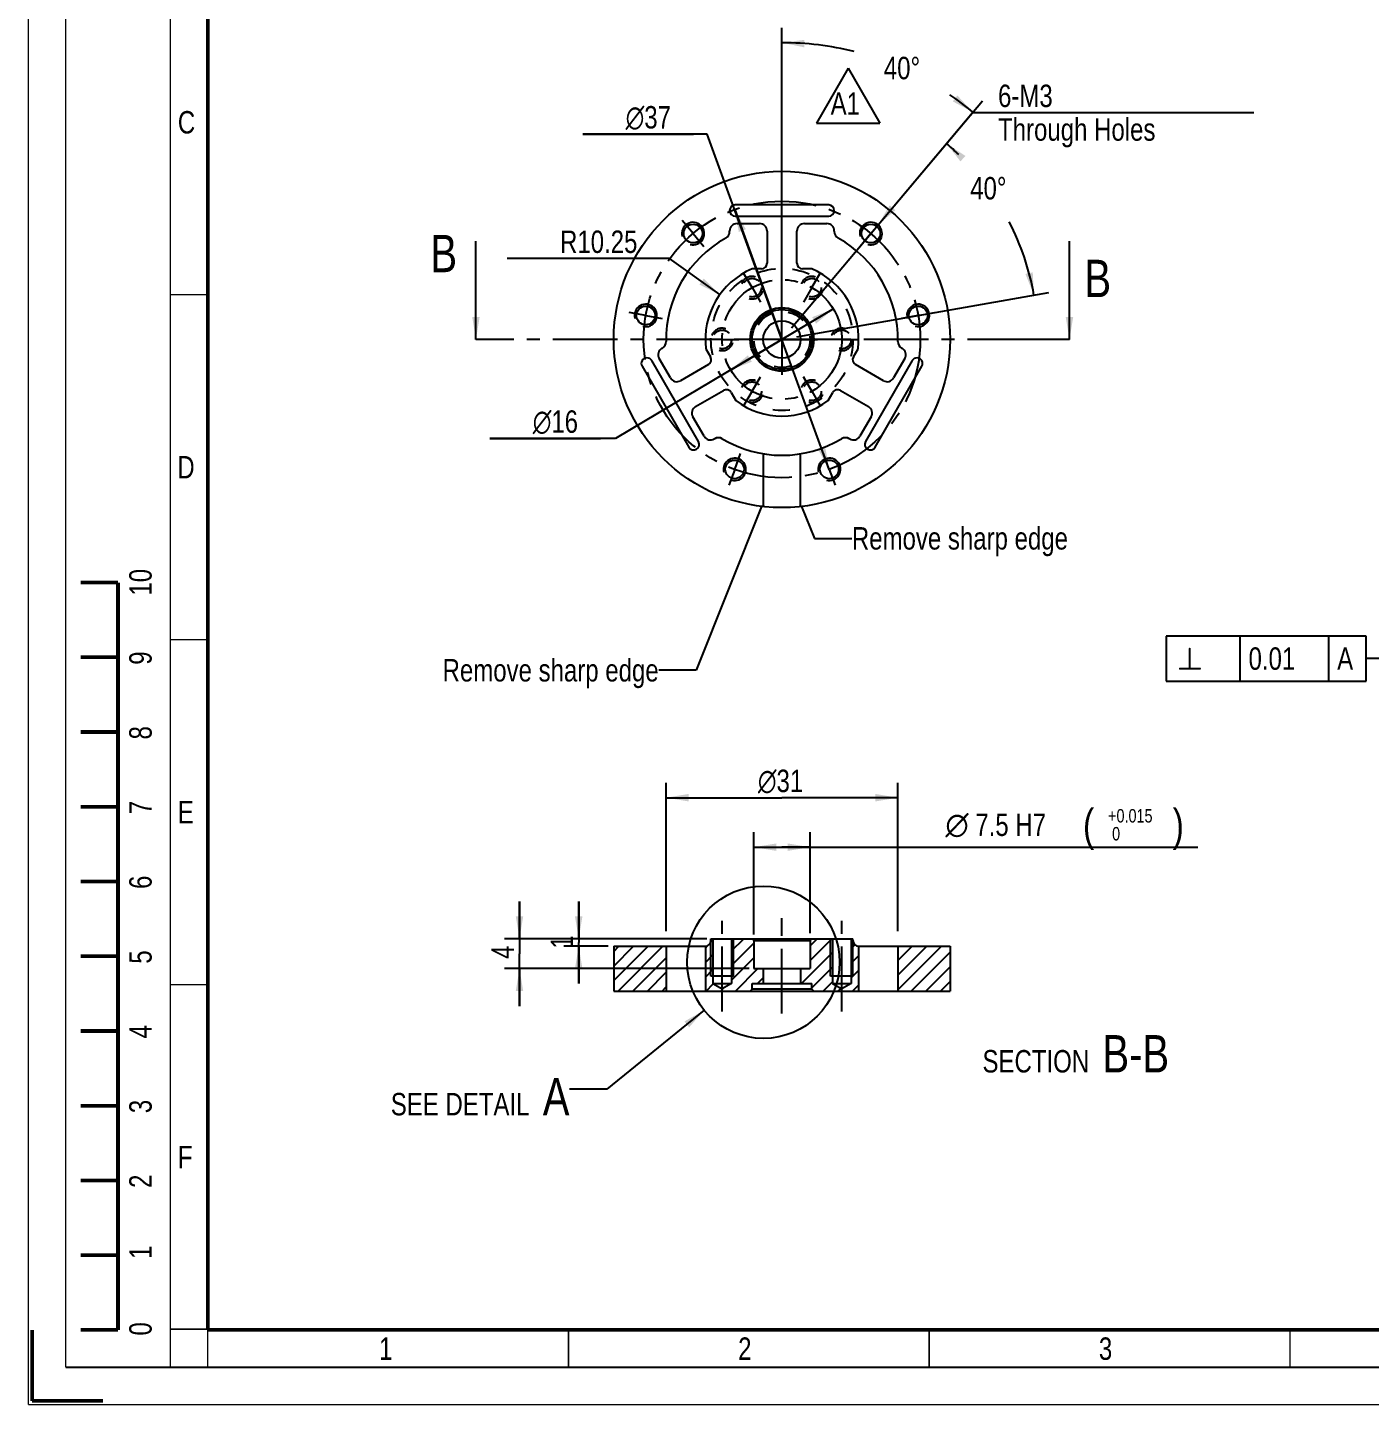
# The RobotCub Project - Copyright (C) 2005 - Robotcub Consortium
# Model space of a CAD drawing. Header units: millimetres. Extents: x 0 to 420, y 0 to 297.
# Drawn here: x -0.1 to 179.5, y -0.1 to 184.2 of the extents above; entities that cross this region are included whole.
import ezdxf

# ---------------------------------------------------------------- set-up
doc = ezdxf.new("R2010")
doc.units = ezdxf.units.MM
doc.header["$LTSCALE"] = 23.1
doc.linetypes.add('CENTER', pattern=[0.6, 0.375, -0.075, 0.075, -0.075])
doc.linetypes.add('HIDDEN', pattern=[0.2, 0.1, -0.1])
doc.layers.get('0').update_dxf_attribs({"linetype": 'CONTINUOUS'})
for name, color, linetype in [('DATUM_AXIS', 7, 'CONTINUOUS'), ('DEFAULT_1', 7, 'CENTER'), ('DEFAULT_2', 8, 'HIDDEN'), ('GEOM_TOL_DATUMS', 7, 'CONTINUOUS'), ('NOTE', 7, 'CONTINUOUS')]:
    doc.layers.add(name, color=color, linetype=linetype)
doc.styles.get("Standard").update_dxf_attribs({"font": 'txt', "width": 0.8})
doc.styles.add('TEXTSTYLE_1', font='gdt', dxfattribs={"width": 0.8})
doc.dimstyles.new('DIMSTYLE_10', dxfattribs={"dimtxt": 3, "dimasz": 3, "dimexe": 2, "dimexo": 2, "dimtad": 1, "dimdsep": 46, "dimtxsty": 'STANDARD', "dimblk": '_FILLED', "dimblk1": '_FILLED', "dimblk2": '_FILLED', "dimcen": 0.09, "dimadec": 0, "dimazin": 0, "dimtp": 0.2, "dimtm": 0.2, "dimtfac": 1, "dimtmove": 0, "dimatfit": 2, "dimldrblk": '_FILLED', "dimfxl": 1, "dimtolj": 1, "dimarcsym": 0})
doc.dimstyles.new('DIMSTYLE_14', dxfattribs={"dimtxt": 3, "dimasz": 3, "dimexe": 2, "dimexo": 2, "dimgap": 0.75, "dimtad": 1, "dimdec": 3, "dimdsep": 46, "dimtxsty": 'STANDARD', "dimblk": '_FILLED', "dimblk1": '_FILLED', "dimblk2": '_FILLED', "dimcen": 0.09, "dimadec": 0, "dimazin": 0, "dimtol": 1, "dimtp": 0.015, "dimtfac": 0.6, "dimtdec": 3, "dimtofl": 0, "dimtmove": 0, "dimatfit": 3, "dimldrblk": '_FILLED', "dimfxl": 1, "dimtolj": 1, "dimarcsym": 0})
doc.dimstyles.new('DIMSTYLE_17', dxfattribs={"dimtxt": 3, "dimasz": 3, "dimexe": 2, "dimexo": 2, "dimtad": 1, "dimdsep": 46, "dimtxsty": 'STANDARD', "dimblk": '_FILLED', "dimblk1": '_FILLED', "dimblk2": '_FILLED', "dimcen": 0.09, "dimadec": 0, "dimazin": 0, "dimtp": 0.1, "dimtm": 0.1, "dimtfac": 1, "dimtmove": 0, "dimatfit": 2, "dimldrblk": '_FILLED', "dimfxl": 1, "dimtolj": 1, "dimarcsym": 0})
doc.dimstyles.new('DIMSTYLE_2', dxfattribs={"dimtxt": 3, "dimasz": 3, "dimexe": 2, "dimexo": 2, "dimgap": 0.75, "dimtad": 1, "dimdsep": 46, "dimtxsty": 'STANDARD', "dimblk": '_FILLED', "dimblk1": '_FILLED', "dimblk2": '_FILLED', "dimcen": 0.09, "dimadec": 0, "dimazin": 0, "dimtp": 0.3, "dimtm": 0.3, "dimtfac": 1, "dimtofl": 0, "dimtmove": 0, "dimatfit": 3, "dimldrblk": '_FILLED', "dimfxl": 1, "dimtolj": 1, "dimarcsym": 0})
doc.dimstyles.new('DIMSTYLE_4', dxfattribs={"dimtxt": 3, "dimasz": 3, "dimexe": 2, "dimexo": 2, "dimtad": 0, "dimtih": 1, "dimtoh": 1, "dimdsep": 46, "dimtxsty": 'STANDARD', "dimblk": '_FILLED', "dimblk1": '_FILLED', "dimblk2": '_FILLED', "dimcen": 0.09, "dimadec": 0, "dimazin": 0, "dimtp": 0.5, "dimtm": 0.5, "dimtfac": 1, "dimtofl": 0, "dimtmove": 0, "dimatfit": 3, "dimldrblk": '_FILLED', "dimfxl": 1, "dimtolj": 1, "dimarcsym": 0})
doc.dimstyles.new('DIMSTYLE_5', dxfattribs={"dimtxt": 3, "dimasz": 3, "dimexe": 2, "dimexo": 2, "dimgap": 0.75, "dimtad": 1, "dimdsep": 46, "dimtxsty": 'STANDARD', "dimblk": '_FILLED', "dimblk1": '_FILLED', "dimblk2": '_FILLED', "dimcen": 0.09, "dimadec": 0, "dimazin": 0, "dimtp": 0.1, "dimtm": 0.1, "dimtfac": 1, "dimtofl": 0, "dimtmove": 0, "dimatfit": 3, "dimldrblk": '_FILLED', "dimfxl": 1, "dimtolj": 1, "dimarcsym": 0})
doc.dimstyles.new('DIMSTYLE_6', dxfattribs={"dimtxt": 3, "dimasz": 3, "dimexe": 2, "dimexo": 2, "dimtad": 1, "dimdsep": 46, "dimtxsty": 'STANDARD', "dimblk": '_FILLED', "dimblk1": '_FILLED', "dimblk2": '_FILLED', "dimcen": 0.09, "dimadec": 0, "dimazin": 0, "dimtp": 0.2, "dimtm": 0.2, "dimtfac": 1, "dimtofl": 0, "dimtmove": 0, "dimatfit": 3, "dimldrblk": '_FILLED', "dimfxl": 1, "dimtolj": 1, "dimarcsym": 0})
doc.dimstyles.new('DIMSTYLE_9', dxfattribs={"dimtxt": 3, "dimasz": 3, "dimexe": 2, "dimexo": 2, "dimtad": 1, "dimdsep": 46, "dimtxsty": 'STANDARD', "dimblk": '_FILLED', "dimblk1": '_FILLED', "dimblk2": '_FILLED', "dimcen": 0.09, "dimadec": 0, "dimazin": 0, "dimtp": 0.3, "dimtm": 0.3, "dimtfac": 1, "dimtmove": 0, "dimatfit": 2, "dimldrblk": '_FILLED', "dimfxl": 1, "dimtolj": 1, "dimarcsym": 0})
doc.dimstyles.get("Standard").update_dxf_attribs({"dimtxt": 3, "dimasz": 3, "dimexe": 2, "dimexo": 2, "dimtad": 1, "dimdsep": 46, "dimtxsty": 'STANDARD', "dimblk": '_FILLED', "dimblk1": '_FILLED', "dimblk2": '_FILLED', "dimcen": 0.09, "dimadec": 0, "dimazin": 0, "dimtol": 1, "dimtp": 0.01, "dimtm": 0.01, "dimtfac": 1, "dimtofl": 0, "dimtmove": 0, "dimatfit": 3, "dimldrblk": '_FILLED', "dimfxl": 1, "dimtolj": 1, "dimarcsym": 0})

# ---------------------------------------------------------------- blocks, each defined once
blk = doc.blocks.new('_FILLED')
at = {"color": 0, "linetype": 'BYBLOCK'}
blk.add_solid([(0, 0), (-1, 0.167), (-1, -0.167)], dxfattribs=at)
blk = doc.blocks.new('*D1')
at = {"color": 2, "linetype": 'CONTINUOUS'}
for p, q in [((85.31, 63.34), (85.31, 83.21)), ((116.31, 63.34), (116.31, 83.21)), ((85.31, 81.21), (100.81, 81.21)), ((116.31, 81.21), (100.81, 81.21))]:
    blk.add_line(p, q, dxfattribs=at)
at = {"color": 2, "linetype": 'CONTINUOUS', "xscale": 3, "yscale": 3, "zscale": 3, "rotation": 180}
blk.add_blockref('_FILLED', (85.31, 81.21), dxfattribs=at)
at = {"color": 2, "linetype": 'CONTINUOUS', "xscale": 3, "yscale": 3, "zscale": 3}
blk.add_blockref('_FILLED', (116.31, 81.21), dxfattribs=at)
at = {"color": 2, "linetype": 'CONTINUOUS', "insert": (100.62, 84.96), "char_height": 3, "width": 8.8, "attachment_point": 2, "line_spacing_factor": 0.9, "style": 'TEXTSTYLE_1'}
blk.add_mtext('{\\Fgdt;n}\\Ftxt;31', dxfattribs=at)
blk = doc.blocks.new('*D8')
at = {"color": 2, "linetype": 'CONTINUOUS'}
for p, q in [((84.47, 153.34), (64.07, 153.34)), ((85.78, 153.34), (84.47, 153.34)), ((92.49, 148.51), (85.78, 153.34))]:
    blk.add_line(p, q, dxfattribs=at)
at = {"color": 2, "linetype": 'CONTINUOUS', "xscale": 3, "yscale": 3, "zscale": 3, "rotation": 324.2353339841}
blk.add_blockref('_FILLED', (92.49, 148.51), dxfattribs=at)
at = {"color": 2, "linetype": 'CONTINUOUS', "insert": (81.47, 157.09), "char_height": 3, "width": 14.4, "attachment_point": 3, "line_spacing_factor": 0.9}
blk.add_mtext('R10.25', dxfattribs=at)
blk = doc.blocks.new('*D10')
at = {"color": 2, "linetype": 'CONTINUOUS'}
for p, q in [((73.62, 62.34), (73.62, 67.34)), ((73.62, 67.34), (73.62, 61.84)), ((90.77, 62.34), (71.62, 62.34)), ((77.54, 61.34), (71.62, 61.34)), ((73.62, 56.34), (73.62, 61.84)), ((73.62, 61.34), (73.62, 56.34))]:
    blk.add_line(p, q, dxfattribs=at)
at = {"color": 2, "linetype": 'CONTINUOUS', "xscale": 3, "yscale": 3, "zscale": 3}
for p, rotation in [((73.62, 62.34), 270), ((73.62, 61.34), 90)]:
    blk.add_blockref('_FILLED', p, dxfattribs=dict(at, rotation=rotation))
at = {"color": 2, "linetype": 'CONTINUOUS', "insert": (69.87, 61.9), "char_height": 3, "width": 2.4, "attachment_point": 2, "rotation": 90, "line_spacing_factor": 0.9}
blk.add_mtext('1', dxfattribs=at)
blk = doc.blocks.new('*D16')
at = {"color": 2, "linetype": 'CONTINUOUS'}
for p, q in [((90.81, 169.99), (74.16, 169.99)), ((74.16, 169.99), (88.96, 169.99)), ((100.81, 142.52), (90.81, 169.99)), ((94.48, 159.9), (100.81, 142.52)), ((107.14, 125.13), (100.81, 142.52))]:
    blk.add_line(p, q, dxfattribs=at)
at = {"color": 2, "linetype": 'CONTINUOUS', "xscale": 3, "yscale": 3, "zscale": 3}
for p, rotation in [((94.48, 159.9), 110.0042859426), ((107.14, 125.13), 290.0042859426)]:
    blk.add_blockref('_FILLED', p, dxfattribs=dict(at, rotation=rotation))
at = {"color": 2, "linetype": 'CONTINUOUS', "insert": (85.96, 173.74), "char_height": 3, "width": 8.8, "attachment_point": 3, "line_spacing_factor": 0.9, "style": 'TEXTSTYLE_1'}
blk.add_mtext('{\\Fgdt;n}\\Ftxt;37', dxfattribs=at)
blk = doc.blocks.new('*D17')
at = {"color": 2, "linetype": 'CONTINUOUS'}
for p, q in [((100.81, 144.52), (100.81, 184.22)), ((102.09, 144.05), (127.61, 174.46))]:
    blk.add_line(p, q, dxfattribs=at)
for start, end in [(75.9258, 90), (50, 55.556)]:
    blk.add_arc((100.81, 142.52), 39.7, start, end, dxfattribs=at)
for points in [[(103.82, 182.6), (100.81, 182.22), (103.79, 181.6)], [(123.65, 174.37), (126.33, 172.93), (124.26, 175.16)]]:
    blk.add_solid(points, dxfattribs=at)
at = {"color": 2, "linetype": 'CONTINUOUS', "insert": (116.86, 180.33), "char_height": 3, "width": 6.8, "attachment_point": 2, "line_spacing_factor": 0.9}
blk.add_mtext('40\\Fgdt;{\\Fgdt;~}', dxfattribs=at)
blk = doc.blocks.new('*D18')
at = {"color": 2, "linetype": 'CONTINUOUS'}
for p, q in [((102.09, 144.05), (124.09, 170.27)), ((102.78, 142.87), (136.48, 148.81))]:
    blk.add_line(p, q, dxfattribs=at)
for start, end in [(46.2709, 50), (10, 27.3631)]:
    blk.add_arc((100.81, 142.52), 34.22, start, end, dxfattribs=at)
for points in [[(125.35, 167.07), (122.81, 168.73), (124.68, 166.34)], [(133.37, 151.28), (134.51, 148.46), (134.35, 151.5)]]:
    blk.add_solid(points, dxfattribs=at)
at = {"color": 2, "linetype": 'CONTINUOUS', "insert": (128.41, 164.25), "char_height": 3, "width": 6.8, "attachment_point": 2, "line_spacing_factor": 0.9}
blk.add_mtext('40\\Fgdt;{\\Fgdt;~}', dxfattribs=at)
blk = doc.blocks.new('*D19')
at = {"color": 2, "linetype": 'CONTINUOUS'}
for p, q in [((107.69, 146.6), (100.81, 142.52)), ((100.81, 142.52), (78.53, 129.28)), ((93.93, 138.43), (100.81, 142.52)), ((78.53, 129.28), (61.73, 129.28)), ((61.73, 129.28), (76.53, 129.28))]:
    blk.add_line(p, q, dxfattribs=at)
at = {"color": 2, "linetype": 'CONTINUOUS', "xscale": 3, "yscale": 3, "zscale": 3}
for p, rotation in [((107.69, 146.6), 30.7134552232), ((93.93, 138.43), 210.7134552232)]:
    blk.add_blockref('_FILLED', p, dxfattribs=dict(at, rotation=rotation))
at = {"color": 2, "linetype": 'CONTINUOUS', "insert": (73.53, 133.03), "char_height": 3, "width": 8.8, "attachment_point": 3, "line_spacing_factor": 0.9, "style": 'TEXTSTYLE_1'}
blk.add_mtext('{\\Fgdt;n}\\Ftxt;16', dxfattribs=at)
blk = doc.blocks.new('*D26')
at = {"color": 2, "linetype": 'CONTINUOUS'}
for p, q in [((97.06, 62.89), (97.06, 76.59)), ((104.56, 63.1), (104.56, 76.59)), ((97.06, 74.59), (100.81, 74.59)), ((104.56, 74.59), (100.81, 74.59)), ((100.81, 74.59), (156.43, 74.59))]:
    blk.add_line(p, q, dxfattribs=at)
at = {"color": 2, "linetype": 'CONTINUOUS', "xscale": 3, "yscale": 3, "zscale": 3, "rotation": 180}
blk.add_blockref('_FILLED', (97.06, 74.59), dxfattribs=at)
at = {"color": 2, "linetype": 'CONTINUOUS', "xscale": 3, "yscale": 3, "zscale": 3}
blk.add_blockref('_FILLED', (104.56, 74.59), dxfattribs=at)
at = {"color": 2, "linetype": 'CONTINUOUS', "width": 0.8}
for s, height, p in [('(', 4.2, (141.07, 75.49)), ('+0.015', 1.8, (144.43, 77.89)), (')', 4.2, (153.07, 75.49)), ('7.5 H7', 3, (126.67, 76.09)), (' 0', 1.8, (144.43, 75.49))]:
    blk.add_text(s, height=height, dxfattribs=at).set_placement(p)
at = {"color": 2, "linetype": 'CONTINUOUS', "style": 'TEXTSTYLE_1'}
blk.add_text('n', height=3, dxfattribs=at).set_placement((122.67, 76.09))
blk = doc.blocks.new('*D27')
at = {"color": 2, "linetype": 'CONTINUOUS'}
for p, q in [((65.7, 62.34), (65.7, 67.34)), ((65.7, 67.34), (65.7, 60.34)), ((90.57, 62.34), (63.7, 62.34)), ((65.7, 53.34), (65.7, 60.34)), ((96.4, 58.34), (63.7, 58.34)), ((65.7, 58.34), (65.7, 53.34))]:
    blk.add_line(p, q, dxfattribs=at)
at = {"color": 2, "linetype": 'CONTINUOUS', "xscale": 3, "yscale": 3, "zscale": 3}
for p, rotation in [((65.7, 62.34), 270), ((65.7, 58.34), 90)]:
    blk.add_blockref('_FILLED', p, dxfattribs=dict(at, rotation=rotation))
at = {"color": 2, "linetype": 'CONTINUOUS', "insert": (61.95, 60.54), "char_height": 3, "width": 2.4, "attachment_point": 2, "rotation": 90, "line_spacing_factor": 0.9}
blk.add_mtext('4', dxfattribs=at)
blk = doc.blocks.new('*D36')
at = {"color": 2, "linetype": 'CONTINUOUS'}
for p, q in [((113.66, 157.84), (126.3, 172.86)), ((126.3, 172.86), (126.71, 172.86)), ((126.71, 172.86), (163.91, 172.86))]:
    blk.add_line(p, q, dxfattribs=at)
at = {"color": 2, "linetype": 'CONTINUOUS', "xscale": 3, "yscale": 3, "zscale": 3, "rotation": 229.9310768669}
blk.add_blockref('_FILLED', (113.66, 157.84), dxfattribs=at)
at = {"color": 2, "linetype": 'CONTINUOUS', "insert": (129.71, 176.61), "char_height": 3, "width": 31.2, "attachment_point": 1, "line_spacing_factor": 0.9}
blk.add_mtext('6-M3 \\PThrough Holes', dxfattribs=at)
blk = doc.blocks.new('SYMBOL_3_BL3', base_point=(109.67, 175.12))
at = {"color": 2, "linetype": 'CONTINUOUS'}
for p, q in [((109.65, 178.8), (105.42, 171.44)), ((109.65, 178.8), (113.91, 171.46)), ((105.42, 171.44), (113.91, 171.44))]:
    blk.add_line(p, q, dxfattribs=at)
at = {"color": 2, "linetype": 'CONTINUOUS', "width": 0.8}
blk.add_text('A1', height=3, dxfattribs=at).set_placement((107.32, 172.57))

msp = doc.modelspace()

# ---------------------------------------------------------------- hatches: boundary and pattern name
at = {"linetype": 'CONTINUOUS'}
h = msp.add_hatch(dxfattribs=at)
h.set_pattern_fill('B', color=2, scale=1.387017, angle=45, style=0, pattern_type=0)
h.set_pattern_definition([(45, (0, 0), (-0.980769, 0.980769), [])])
edge = h.paths.add_edge_path()
edge.add_line((78.3076, 61.3389), (85.3076, 61.3389))
edge.add_line((85.3076, 61.3389), (85.3076, 55.3389))
edge.add_line((78.3076, 55.3389), (85.3076, 55.3389))
edge.add_line((78.3076, 61.3389), (78.3076, 55.3389))
edge = h.paths.add_edge_path()
edge.add_line((116.3076, 61.3389), (123.3076, 61.3389))
edge.add_line((123.3076, 61.3389), (123.3076, 55.3389))
edge.add_line((116.3076, 55.3389), (123.3076, 55.3389))
edge.add_line((116.3076, 61.3389), (116.3076, 55.3389))
edge = h.paths.add_edge_path()
edge.add_line((90.5576, 55.3389), (96.5577, 55.3389))
edge.add_line((90.5576, 61.3389), (90.5576, 55.3389))
edge.add_spline(control_points=[(91.3076, 62.0889), (91.3076, 61.6495), (90.997, 61.3389), (90.5576, 61.3389)], knot_values=[0, 0, 0, 0, 1, 1, 1, 1], weights=[1, 0.80473785, 0.80473785, 1], degree=3, periodic=0)
edge.add_line((91.3076, 62.0889), (91.3076, 62.3389))
edge.add_line((91.3076, 62.3389), (91.5576, 62.3389))
edge.add_line((91.5576, 62.3389), (91.5576, 56.3389))
edge.add_line((91.5576, 56.3389), (92.8076, 55.6172))
edge.add_line((94.0576, 56.3389), (92.8076, 55.6172))
edge.add_line((94.0576, 62.3389), (94.0576, 56.3389))
edge.add_line((94.0576, 62.3389), (96.8077, 62.3389))
edge.add_line((97.0576, 62.0889), (96.8077, 62.3389))
edge.add_line((97.0576, 62.0889), (97.0576, 58.3389))
edge.add_line((97.0576, 58.3389), (98.3076, 58.3389))
edge.add_line((98.3076, 58.3389), (98.3076, 56.3389))
edge.add_line((98.3076, 56.3389), (96.8076, 56.3389))
edge.add_line((96.8076, 55.5888), (96.8076, 56.3389))
edge.add_line((96.8076, 55.5888), (96.5577, 55.3389))
edge = h.paths.add_edge_path()
edge.add_line((105.0576, 55.3389), (111.0576, 55.3389))
edge.add_line((104.8076, 55.5888), (105.0576, 55.3389))
edge.add_line((104.8076, 55.5888), (104.8076, 56.3389))
edge.add_line((104.8076, 56.3389), (103.3076, 56.3389))
edge.add_line((103.3076, 58.3389), (103.3076, 56.3389))
edge.add_line((103.3076, 58.3389), (104.5576, 58.3389))
edge.add_line((104.5576, 62.0889), (104.5576, 58.3389))
edge.add_line((104.5576, 62.0889), (104.8076, 62.3389))
edge.add_line((104.8076, 62.3389), (107.5576, 62.3389))
edge.add_line((107.5576, 62.3389), (107.5576, 56.3389))
edge.add_line((107.5576, 56.3389), (108.8076, 55.6172))
edge.add_line((110.0576, 56.3389), (108.8076, 55.6172))
edge.add_line((110.0576, 62.3389), (110.0576, 56.3389))
edge.add_line((110.0576, 62.3389), (110.3076, 62.3389))
edge.add_line((110.3076, 62.0889), (110.3076, 62.3389))
edge.add_spline(control_points=[(110.3076, 62.0889), (110.3076, 61.6495), (110.6183, 61.3389), (111.0576, 61.3389)], knot_values=[0, 0, 0, 0, 1, 1, 1, 1], weights=[1, 0.80473785, 0.80473785, 1], degree=3, periodic=0)
edge.add_line((111.0576, 61.3389), (111.0576, 55.3389))

# ---------------------------------------------------------------- linework, layer by layer
at = {"color": 7, "linetype": 'CONTINUOUS'}
for p, q in [((107.0576, 160.5179), (94.5576, 160.5179)), ((94.5576, 159.0179), (107.0576, 159.0179)), ((93.8076, 156.9488), (93.8076, 157.0179)), ((94.8076, 158.0179), (97.8076, 158.0179)), ((98.8076, 157.0179), (98.8076, 152.7052)), ((102.8076, 152.7052), (102.8076, 157.0179)), ((103.8076, 158.0179), (106.8076, 158.0179)), ((107.8076, 157.0179), (107.8076, 156.9488)), ((98.0576, 151.9552), (96.8076, 151.9552)), ((104.8076, 151.9552), (103.5576, 151.9552)), ((84.7503, 141.3301), (84.8101, 141.3647)), ((90.6347, 141.2634), (91.2597, 140.1809)), ((110.3556, 140.1809), (110.9806, 141.2634)), ((116.8051, 141.3647), (116.865, 141.3301)), ((82.0942, 138.9306), (88.3442, 128.1053)), ((89.6432, 128.8553), (83.3932, 139.6806)), ((85.8842, 137.366), (84.3842, 139.9641)), ((90.9852, 139.1563), (87.2503, 137)), ((114.365, 137), (110.6301, 139.1563)), ((118.222, 139.6806), (111.972, 128.8553)), ((113.2711, 128.1053), (119.5211, 138.9306)), ((117.231, 139.9641), (115.731, 137.366)), ((89.2503, 133.5359), (92.9852, 135.6922)), ((94.0097, 135.4177), (94.6347, 134.3352)), ((106.9806, 134.3352), (107.6056, 135.4177)), ((108.6301, 135.6922), (112.365, 133.5359)), ((90.3842, 129.5718), (88.8842, 132.1699)), ((112.731, 132.1699), (111.231, 129.5718)), ((91.8101, 129.2403), (91.7503, 129.2057)), ((109.865, 129.2057), (109.8051, 129.2403)), ((98.3076, 127.2209), (98.3076, 120.1572)), ((103.3076, 120.1572), (103.3076, 127.2209)), ((78.3076, 61.3389), (78.3076, 55.3389)), ((78.3076, 61.3389), (90.5576, 61.3389)), ((85.3076, 61.3389), (85.3076, 55.3389)), ((90.5576, 61.3389), (90.5576, 55.3389)), ((91.3076, 62.0889), (91.3076, 62.3389)), ((91.3076, 62.3389), (110.3076, 62.3389)), ((91.5576, 62.3389), (91.5576, 56.3389)), ((94.0576, 62.3389), (94.0576, 56.3389)), ((97.0576, 62.0889), (96.8077, 62.3389)), ((97.0576, 62.0889), (97.0576, 58.3389)), ((97.0576, 62.0889), (104.5576, 62.0889)), ((104.5576, 62.0889), (104.8076, 62.3389)), ((104.5576, 62.0889), (104.5576, 58.3389)), ((107.5576, 62.3389), (107.5576, 56.3389)), ((110.0576, 62.3389), (110.0576, 56.3389)), ((110.3076, 62.0889), (110.3076, 62.3389)), ((111.0576, 61.3389), (123.3076, 61.3389)), ((111.0576, 61.3389), (111.0576, 55.3389)), ((116.3076, 61.3389), (116.3076, 55.3389)), ((123.3076, 61.3389), (123.3076, 55.3389)), ((94.3076, 57.3389), (91.3076, 57.3389)), ((97.0576, 58.3389), (104.5576, 58.3389)), ((98.3076, 58.3389), (98.3076, 56.3389)), ((103.3076, 58.3389), (103.3076, 56.3389)), ((110.3076, 57.3389), (107.3076, 57.3389)), ((78.3076, 55.3389), (123.3076, 55.3389)), ((91.5576, 56.3389), (92.8076, 55.6172)), ((91.5576, 56.3389), (94.0576, 56.3389)), ((94.0576, 56.3389), (92.8076, 55.6172)), ((96.8076, 55.5888), (96.5577, 55.3389)), ((96.8076, 55.5888), (96.8076, 56.3389)), ((96.8076, 56.3389), (104.8076, 56.3389)), ((104.8076, 55.5888), (96.8076, 55.5888)), ((104.8076, 55.5888), (104.8076, 56.3389)), ((104.8076, 55.5888), (105.0576, 55.3389)), ((107.5576, 56.3389), (110.0576, 56.3389)), ((107.5576, 56.3389), (108.8076, 55.6172)), ((110.0576, 56.3389), (108.8076, 55.6172)), ((5, 5), (415, 5))]:
    msp.add_line(p, q, dxfattribs=at)
at = {"color": 2, "linetype": 'CONTINUOUS'}
for p, q in [((91.3076, 57.3389), (91.3076, 62.0889)), ((94.3076, 57.3389), (94.3076, 62.3389)), ((107.3076, 57.3389), (107.3076, 62.3389)), ((110.3076, 57.3389), (110.3076, 62.0889))]:
    msp.add_line(p, q, dxfattribs=at)
at = {"color": 7, "linetype": 'CONTINUOUS'}
for points, const_width in [([(0, 297), (0, 0)], 0.199), ([(5, 292), (5, 5)], 0.199), ([(19, 292), (19, 5)], 0.199), ([(24, 287), (24, 10)], 0.499), ([(24, 148.5), (19, 148.5)], 0.199), ([(12, 110), (7, 110)], 0.499), ([(12, 10), (12, 110)], 0.499), ([(24, 102.35), (19, 102.35)], 0.199), ([(7, 100), (12, 100)], 0.499), ([(7, 90), (12, 90)], 0.499), ([(7, 80), (12, 80)], 0.499), ([(7, 70), (12, 70)], 0.499), ([(7, 60), (12, 60)], 0.499), ([(24, 56.2), (19, 56.2)], 0.199), ([(7, 50), (12, 50)], 0.499), ([(7, 40), (12, 40)], 0.499), ([(7, 30), (12, 30)], 0.499), ([(7, 20), (12, 20)], 0.499), ([(0.5, 10), (0.5, 0.5)], 0.5), ([(7, 10), (12, 10)], 0.499), ([(24, 10.1), (19, 10.1)], 0.199), ([(24, 10), (410, 10)], 0.499), ([(24, 5), (24, 10)], 0.199), ([(72.25, 5), (72.25, 10)], 0.199), ([(120.5, 5), (120.5, 10)], 0.199), ([(168.75, 5), (168.75, 10)], 0.199), ([(0, 0), (420, 0)], 0.199), ([(0.5, 0.5), (10, 0.5)], 0.5)]:
    msp.add_lwpolyline(points, dxfattribs=dict(at, const_width=const_width))
for centre, radius in [((100.8076, 142.5179), 22.5), ((88.916, 156.6898), 1.25), ((112.6992, 156.6898), 1.25), ((82.5887, 145.7304), 1.25), ((100.8076, 142.5179), 4.25), ((100.8076, 142.5179), 4), ((119.0266, 145.7304), 1.25), ((100.8076, 142.5179), 2.5), ((94.4802, 125.1336), 1.25), ((107.135, 125.1336), 1.25)]:
    msp.add_circle(centre, radius, dxfattribs=at)
at = {"color": 2, "linetype": 'CONTINUOUS'}
msp.add_circle((98.3236, 59.2009), 10.1936, dxfattribs=at)
at = {"color": 7, "linetype": 'CONTINUOUS'}
for centre, radius, start, end in [((94.5576, 159.7679), 0.75, 90, 270), ((107.0576, 159.7679), 0.75, 270, 90), ((92.8076, 156.9488), 1, 299.002546, 360), ((94.8076, 157.0179), 1, 90, 180), ((97.8076, 157.0179), 1, 0, 90), ((103.8076, 157.0179), 1, 90, 180), ((106.8076, 157.0179), 1, 0, 90), ((108.8076, 156.9488), 1, 180, 240.997454), ((100.8076, 142.5179), 15.5, 119.002546, 180.997454), ((100.8076, 142.5179), 15.5, 359.002546, 60.997454), ((100.8076, 142.5179), 10.25, 112.969677, 187.030323), ((98.0576, 152.7052), 0.75, 270, 360), ((103.5576, 152.7052), 0.75, 180, 270), ((100.8076, 142.5179), 10.25, 352.969677, 67.030323), ((84.3101, 142.2307), 1, 300, 0.997454), ((117.3051, 142.2307), 1, 179.002546, 240), ((85.2503, 140.4641), 1, 120, 210), ((90.6102, 139.8059), 0.75, 300, 30), ((111.0051, 139.8059), 0.75, 150, 240), ((116.365, 140.4641), 1, 330, 60), ((82.7437, 139.3056), 0.75, 30, 210), ((118.8716, 139.3056), 0.75, 330, 150), ((86.7503, 137.866), 1, 210, 300), ((114.865, 137.866), 1, 240, 330), ((93.3602, 135.0427), 0.75, 30, 120), ((108.2551, 135.0427), 0.75, 60, 150), ((89.7503, 132.6699), 1, 120, 210), ((100.8076, 142.5179), 10.25, 232.969677, 307.030323), ((111.865, 132.6699), 1, 330, 60), ((91.2503, 130.0718), 1, 210, 300), ((92.3101, 128.3743), 1, 59.002546, 120), ((100.8076, 142.5179), 15.5, 239.002546, 300.997454), ((109.3051, 128.3743), 1, 60, 120.997454), ((110.365, 130.0718), 1, 240, 330), ((88.9937, 128.4803), 0.75, 210, 30), ((112.6216, 128.4803), 0.75, 150, 330), ((90.5576, 62.0889), 0.75, 270, 360), ((111.0576, 62.0889), 0.75, 180, 270)]:
    msp.add_arc(centre, radius, start, end, dxfattribs=at)
at = {"color": 2, "linetype": 'CONTINUOUS'}
for centre in [(88.916, 156.6898), (112.6992, 156.6898), (82.5887, 145.7304), (119.0266, 145.7304), (94.4802, 125.1336), (107.135, 125.1336)]:
    msp.add_arc(centre, 1.5, 255, 195, dxfattribs=at)
at = {"layer": 'DATUM_AXIS', "color": 7, "linetype": 'CENTER'}
for p, q in [((88.916, 156.6898), (87.4698, 158.4134)), ((112.6992, 156.6898), (114.1455, 158.4134)), ((88.916, 156.6898), (90.3623, 154.9662)), ((112.6992, 156.6898), (111.2529, 154.9662)), ((96.8076, 149.4461), (95.6826, 151.3947)), ((104.8076, 149.4461), (105.9326, 151.3947)), ((96.8076, 149.4461), (97.9326, 147.4976)), ((104.8076, 149.4461), (103.6826, 147.4976)), ((82.5887, 145.7304), (80.3729, 146.1211)), ((82.5887, 145.7304), (84.8045, 145.3397)), ((100.8076, 143.518), (100.8076, 147.2679)), ((119.0266, 145.7304), (116.8107, 145.3397)), ((119.0266, 145.7304), (121.2424, 146.1211)), ((92.8076, 142.5179), (90.5576, 142.5179)), ((92.8076, 142.5179), (95.0576, 142.5179)), ((99.8075, 142.5179), (96.0576, 142.5179)), ((101.8077, 142.5179), (105.5576, 142.5179)), ((108.8076, 142.5179), (106.5576, 142.5179)), ((108.8076, 142.5179), (111.0576, 142.5179)), ((100.8076, 141.5178), (100.8076, 137.7679)), ((96.8076, 135.5897), (97.9326, 137.5383)), ((104.8076, 135.5897), (103.6826, 137.5383)), ((96.8076, 135.5897), (95.6826, 133.6412)), ((104.8076, 135.5897), (105.9326, 133.6412)), ((94.4802, 125.1336), (95.2498, 127.2479)), ((107.135, 125.1336), (106.3654, 127.2479)), ((94.4802, 125.1336), (93.7107, 123.0193)), ((107.135, 125.1336), (107.9045, 123.0193)), ((92.8076, 52.6172), (92.8076, 65.3389)), ((100.8076, 64.3389), (100.8076, 65.089)), ((108.8076, 52.6172), (108.8076, 65.3389))]:
    msp.add_line(p, q, dxfattribs=at)
at = {"layer": 'DATUM_AXIS', "color": 2, "linetype": 'CENTER'}
for p, q in [((100.8076, 142.5179), (99.8075, 142.5179)), ((100.8076, 142.5179), (100.8076, 143.518)), ((100.8076, 142.5179), (100.8076, 141.5178)), ((100.8076, 142.5179), (101.8077, 142.5179)), ((100.8076, 52.3389), (100.8076, 64.3389))]:
    msp.add_line(p, q, dxfattribs=at)
at = {"layer": 'DATUM_AXIS', "color": 7, "linetype": 'CENTER'}
for radius in [18.5, 8]:
    msp.add_circle((100.8076, 142.5179), radius, dxfattribs=at)
at = {"layer": 'DEFAULT_1', "color": 7, "linetype": 'CENTER'}
for p, q in [((64.874, 142.5179), (59.874, 142.5179)), ((139.2638, 142.5179), (134.2638, 142.5179))]:
    msp.add_line(p, q, dxfattribs=at)
at = {"layer": 'DEFAULT_1', "color": 9, "linetype": 'CENTER'}
msp.add_line((134.2638, 142.5179), (64.874, 142.5179), dxfattribs=at)
at = {"layer": 'DEFAULT_2', "color": 8, "linetype": 'HIDDEN'}
for centre, radius in [((100.8076, 142.5179), 9.5), ((96.8076, 149.4461), 1.25), ((104.8076, 149.4461), 1.25), ((100.8076, 142.5179), 3.75), ((92.8076, 142.5179), 1.25), ((108.8076, 142.5179), 1.25), ((96.8076, 135.5897), 1.25), ((104.8076, 135.5897), 1.25)]:
    msp.add_circle(centre, radius, dxfattribs=at)
for centre in [(96.8076, 149.4461), (104.8076, 149.4461), (92.8076, 142.5179), (108.8076, 142.5179), (96.8076, 135.5897), (104.8076, 135.5897)]:
    msp.add_arc(centre, 1.5, 255, 195, dxfattribs=at)
at = {"layer": 'GEOM_TOL_DATUMS', "color": 2, "linetype": 'CONTINUOUS'}
for p, q in [((152.2175, 102.8206), (152.2175, 96.8206)), ((178.9675, 102.8206), (152.2175, 102.8206)), ((162.0925, 96.8206), (162.0925, 102.8206)), ((173.9425, 96.8206), (173.9425, 102.8206)), ((178.9675, 96.8206), (178.9675, 102.8206)), ((152.2175, 96.8206), (178.9675, 96.8206))]:
    msp.add_line(p, q, dxfattribs=at)

# ---------------------------------------------------------------- block references
at = {"color": 2, "linetype": 'CONTINUOUS'}
msp.add_blockref('SYMBOL_3_BL3', (109.6683, 175.12), dxfattribs=at)

# ---------------------------------------------------------------- texts
at = {"color": 7, "linetype": 'CONTINUOUS', "attachment_point": 1, "line_spacing_factor": 0.9}
for s, insert, char_height, width in [('C', (20, 173.075), 3, 2.4), ('B', (53.787, 156.5111), 5, 4), ('B', (141.2638, 153.1798), 5, 4), ('D', (19.9286, 126.925), 3, 2.4), ('E', (20, 80.775), 3, 2.4), ('F', (20, 34.625), 3, 2.4), ('1', (46.9107, 9), 3, 2.4), ('2', (94.9464, 9), 3, 2.4), ('3', (143.1964, 9), 3, 2.4)]:
    msp.add_mtext(s, dxfattribs=dict(at, insert=insert, char_height=char_height, width=width))
at = {"color": 7, "linetype": 'CONTINUOUS', "char_height": 3, "attachment_point": 1, "rotation": 90, "line_spacing_factor": 0.9}
for s, insert, width in [('10', (13.5, 108.25), 4.8), ('9', (13.5, 99), 2.4), ('8', (13.5, 89), 2.4), ('7', (13.5, 79), 2.4), ('6', (13.5, 69), 2.4), ('5', (13.5, 59), 2.4), ('4', (13.5, 49), 2.4), ('3', (13.5, 39), 2.4), ('2', (13.5, 29), 2.4), ('1', (13.5, 19.5), 2.4), ('0', (13.5, 9.25), 2.4)]:
    msp.add_mtext(s, dxfattribs=dict(at, insert=insert, width=width))
at = {"layer": 'GEOM_TOL_DATUMS', "color": 2, "linetype": 'CONTINUOUS', "style": 'TEXTSTYLE_1'}
msp.add_text('b', height=3, dxfattribs=at).set_placement((153.7175, 98.3206))
at = {"layer": 'GEOM_TOL_DATUMS', "color": 2, "linetype": 'CONTINUOUS', "width": 0.8}
for s, p in [('0.01', (163.2175, 98.3206)), ('A', (175.0675, 98.3206))]:
    msp.add_text(s, height=3, dxfattribs=at).set_placement(p)
at = {"layer": 'NOTE', "color": 2, "linetype": 'CONTINUOUS', "char_height": 3, "line_spacing_factor": 0.9}
for s, insert, width, attachment_point in [('Remove sharp edge', (110.159, 117.4081), 40.8, 1), ('Remove sharp edge', (84.3151, 99.7593), 40.8, 3), ('SECTION  \\H5.0;B-B', (127.6285, 49.4488), 33.6, 1), ('SEE DETAIL  \\H5.0;A', (72.3861, 43.7087), 32.8, 3)]:
    msp.add_mtext(s, dxfattribs=dict(at, insert=insert, width=width, attachment_point=attachment_point))

# ---------------------------------------------------------------- dimensions: what is measured, and where the dimension line sits
at = {"color": 2, "linetype": 'CONTINUOUS'}
for base, line1, line2, picture, middle in [((114.3857, 179.8234), ((100.8076, 184.2176), (100.8076, 144.5179)), ((102.0932, 144.05), (127.6116, 174.4617)), '*D17', (116.8617, 178.8267)), ((130.4448, 159.629), ((124.0907, 170.2656), (102.0932, 144.05)), ((102.7772, 142.8652), (136.4794, 148.8078)), '*D18', (128.4105, 162.7474))]:
    dim = msp.add_angular_dim_2l(base=base, line1=line1, line2=line2, dimstyle='DIMSTYLE_4', dxfattribs=at)
    dim.commit()
    dim.dimension.update_dxf_attribs({"geometry": picture, "text_midpoint": middle, "dimtype": 162})
for p1, p2, text, dimstyle, picture, middle in [((113.6648, 157.8377), (111.7336, 155.5418), '6-M<> \\PThrough Holes', 'DIMSTYLE_17', '*D36', (145.3055, 172.4833)), ((94.4789, 159.9018), (107.1363, 125.1341), '%%c<>', 'DIMSTYLE_9', '*D16', (81.5615, 172.2429)), ((93.9298, 138.432), (107.6855, 146.6039), '%%c<>', 'DIMSTYLE_10', '*D19', (69.131, 131.534))]:
    dim = msp.add_diameter_dim_2p(p1=p1, p2=p2, text=text, dimstyle=dimstyle, override={"dimtih": 1, "dimtoh": 1, "dimpost": '<>'}, dxfattribs=at)
    dim.commit()
    dim.dimension.update_dxf_attribs({"geometry": picture, "text_midpoint": middle, "dimtype": 163})
dim = msp.add_radius_dim(center=(100.8076, 142.5179), mpoint=(92.4905, 148.5086), text='R<>', dimstyle='DIMSTYLE_6', override={"dimtih": 1, "dimtoh": 1, "dimpost": '<>'}, dxfattribs=at)
dim.commit()
dim.dimension.update_dxf_attribs({"geometry": '*D8', "text_midpoint": (74.2742, 155.592), "dimtype": 164})
dim = msp.add_linear_dim(base=(85.3076, 81.2106), p1=(116.3076, 61.3389), p2=(85.3076, 61.3389), angle=180, text='%%c<>', dimstyle='DIMSTYLE_2', dxfattribs=at)
dim.commit()
dim.dimension.update_dxf_attribs({"geometry": '*D1', "text_midpoint": (100.6157, 81.2106), "dimtype": 160})
dim = msp.add_linear_dim(base=(97.0576, 74.5918), p1=(104.5576, 61.0969), p2=(97.0576, 60.8933), angle=180, text='%%c<>', dimstyle='DIMSTYLE_14', override={"dimpost": '<>H7'}, dxfattribs=at)
dim.commit()
dim.dimension.update_dxf_attribs({"geometry": '*D26', "text_midpoint": (139.5501, 74.5918), "dimtype": 160})
for base, p1, p2, angle, picture, middle in [((65.6957, 58.3389), (92.5685, 62.3389), (98.4042, 58.3389), 270, '*D27', (65.6957, 60.5425)), ((73.6204, 62.3389), (79.5353, 61.3389), (92.7684, 62.3389), 90, '*D10', (73.6204, 61.8962))]:
    dim = msp.add_linear_dim(base=base, p1=p1, p2=p2, angle=angle, dimstyle='DIMSTYLE_5', dxfattribs=at)
    dim.commit()
    dim.dimension.update_dxf_attribs({"geometry": picture, "text_midpoint": middle, "dimtype": 160})

# ---------------------------------------------------------------- leaders
at = {"color": 7, "linetype": 'CONTINUOUS'}
for points in [[(59.874, 142.5179), (59.874, 155.6798)], [(139.2638, 142.5179), (139.2638, 155.6798)]]:
    msp.add_leader(points, dimstyle='STANDARD', override={"dimtad": 0}, dxfattribs=at)
at = {"layer": 'GEOM_TOL_DATUMS', "color": 2, "linetype": 'CONTINUOUS'}
msp.add_leader([(184.0684, 133.0179), (183.9675, 99.8206), (178.9675, 99.8206)], dimstyle='STANDARD', override={"dimtad": 0, "dimldrblk": 'NONE'}, dxfattribs=at)
at = {"layer": 'NOTE', "color": 2, "linetype": 'CONTINUOUS'}
for points, override in [([(98.0757, 120.1846), (89.3151, 98.2593), (84.3151, 98.2593)], {"dimtad": 0, "dimldrblk": 'NONE'}), ([(103.4199, 120.1702), (105.159, 115.9081), (110.159, 115.9081)], {"dimtad": 0, "dimldrblk": 'NONE'}), ([(90.4086, 52.7774), (77.3861, 42.2087), (72.3861, 42.2087)], {"dimtad": 0})]:
    msp.add_leader(points, dimstyle='STANDARD', override=override, dxfattribs=at)

doc.saveas('drawing.dxf')
